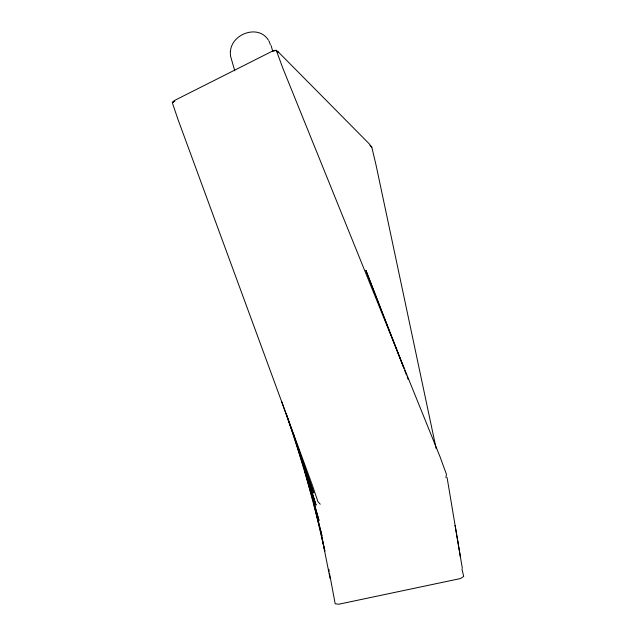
<?xml version="1.0" encoding="UTF-8"?>
<svg xmlns="http://www.w3.org/2000/svg" width="636" height="636" viewBox="0 0 636 636"><rect width="100%" height="100%" fill="white"/><g stroke="black" fill="none" stroke-linecap="round" stroke-linejoin="round"><path stroke-width="0.95" d="M230.47 51.285C231.679 33.795 258.391 24.025 268.336 40.06M445.939 477.7L446.448 474.321L440.04 456.791L282.718 67.893L276.318 50.355L273.313 50.681L174.821 100.313L172.284 102.627L177.993 119.457L312.212 484.831L317.928 501.661L320.25 504.213M173.342 101.919L174.638 100.758L172.738 102.277L174.821 101.347M273.512 51.015L276.318 50.355L278.648 52.716L276.072 50.316L273.361 50.705M370.009 145.565L371.79 147.099L375.979 164.788L436.185 448.674M278.107 51.755L368.96 143.561L371.79 147.099M403.757 367.648L365.907 270.324L403.963 368.506M404.679 370.359L406.476 374.994M407.191 376.846L408.264 379.62M268.925 40.823L270.38 44.647M281.7 401.578L313.779 493.027L286.216 413.551L316.092 505.151L299.079 451.353M293.315 433.434L294.707 438.164M295.271 440.056L319.026 520.494L312.419 496.835M271.079 45.506L272.725 51.246M234.74 70.755L230.574 56.222L230.248 51.691M307.927 480.752L308.714 483.591M309.247 485.483L310.042 488.321M311.099 492.105L311.886 494.943M304.716 470.672L321.951 535.83L316.831 514.699M461.951 568.997L463.716 576.447L460.472 578.545L338.885 604.2L335.18 603.81L329.464 573.179M313.651 503.163L324.877 551.173L321.911 536.728M320.099 528.596L330.124 578.641M455.082 525.384L462.332 568.242M447.092 477.588L460.377 556.866M457.682 540.743L457.801 541.498M328.828 569.284L329.146 571.231"/></g></svg>
